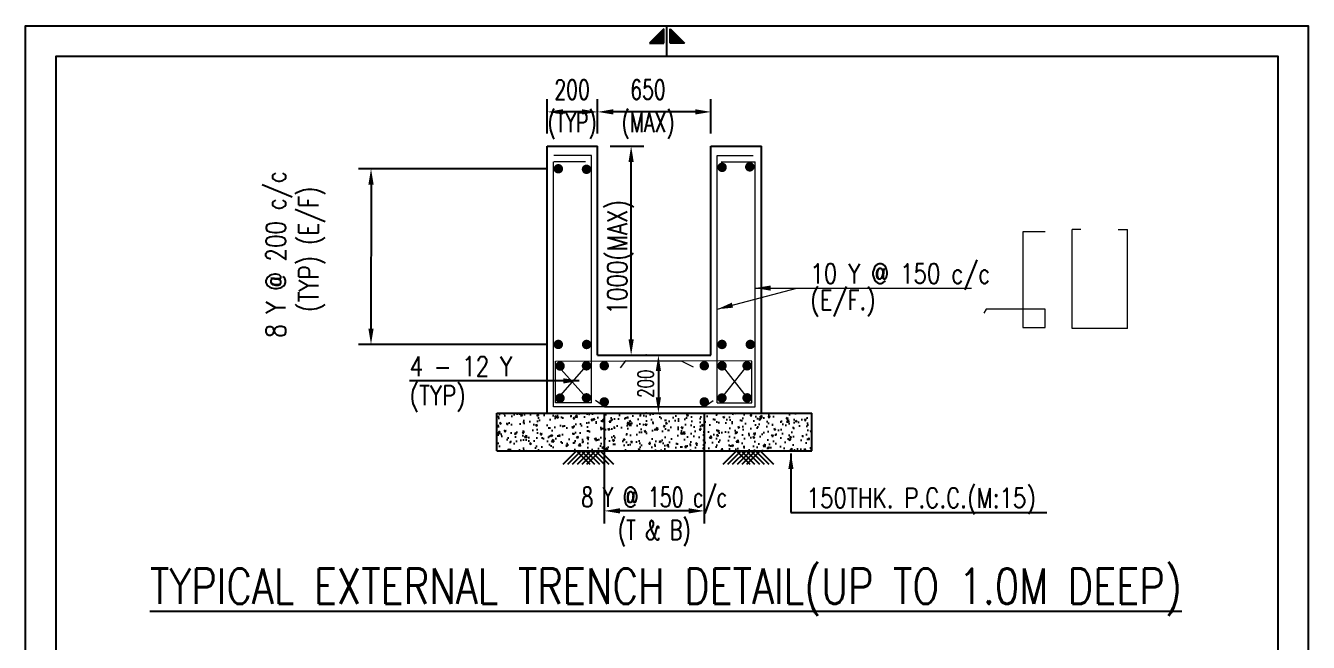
# Model space of a CAD drawing. Header units: inches. Extents: x 244185 to 267108, y -320530 to -288109.
# Drawn here: x 244185 to 267108, y -299133 to -288109 of the extents above; entities that cross this region are included whole.
import ezdxf
from ezdxf.enums import TextEntityAlignment as Align

# ---------------------------------------------------------------- set-up
doc = ezdxf.new("R2010")
doc.units = ezdxf.units.IN
doc.header["$MEASUREMENT"] = 0
doc.header["$PDMODE"] = 2
doc.linetypes.add('DASH', pattern=[0.35, 0.25, -0.1])
doc.layers.add('DIM', color=7, linetype='Continuous', lineweight=13)
doc.layers.add('PL-DRAIN CHANNEL', color=190, linetype='Continuous', lineweight=5)
for name, color, linetype in [('P.C.C.', 8, 'Continuous'), ('PCC', 8, 'Continuous'), ('PNA', 8, 'Continuous'), ('S- PILE CAP', 4, 'Continuous'), ('S-COLUMN', 1, 'Continuous'), ('S-COLUMN SIZES', 2, 'Continuous'), ('S-CONCRET LINE', 4, 'Continuous'), ('S-DIM-1', 5, 'Continuous'), ('S-P.C.C.', 8, 'Continuous'), ('S-PCC', 9, 'Continuous'), ('S-TEXT-1', 4, 'Continuous'), ('S-TITLE', 6, 'Continuous'), ('text', 7, 'Continuous'), ('TEXT (SHEET)', 4, 'Continuous')]:
    doc.layers.add(name, color=color, linetype=linetype)
doc.styles.add('ROMANS', font='simplex.shx', dxfattribs={"width": 0.7})
doc.dimstyles.new('dim100', dxfattribs={"dimtxt": 250, "dimasz": 250, "dimexe": 200, "dimexo": 200, "dimgap": 100, "dimtad": 1, "dimdec": 0, "dimzin": 0, "dimdsep": 46, "dimtxsty": 'ROMANS', "dimcen": 0, "dimclrd": 5, "dimclre": 5, "dimclrt": 4, "dimadec": 0, "dimazin": 0, "dimtfac": 1, "dimtdec": 0, "dimtix": 1, "dimtofl": 0, "dimtmove": 2, "dimatfit": 3, "dimfxl": 0, "dimtolj": 1, "dimtzin": 0, "dimlwd": -1, "dimlwe": -1, "dimarcsym": 0})
doc.dimstyles.new('dim25', dxfattribs={"dimtxt": 250, "dimasz": 250, "dimexe": 200, "dimexo": 200, "dimgap": 100, "dimtad": 1, "dimdec": 0, "dimlfac": 0.25, "dimzin": 0, "dimdsep": 46, "dimtxsty": 'ROMANS', "dimcen": 0, "dimclrd": 5, "dimclre": 5, "dimclrt": 4, "dimadec": 0, "dimazin": 0, "dimtfac": 1, "dimtdec": 0, "dimtix": 1, "dimtofl": 0, "dimtmove": 2, "dimatfit": 3, "dimfxl": 0, "dimtolj": 1, "dimtzin": 0, "dimlwd": -1, "dimlwe": -1, "dimarcsym": 0})
doc.dimstyles.new('dim33.33', dxfattribs={"dimtxt": 250, "dimasz": 250, "dimexe": 200, "dimexo": 200, "dimgap": 100, "dimtad": 1, "dimdec": 0, "dimlfac": 0.333331, "dimzin": 0, "dimdsep": 46, "dimtxsty": 'ROMANS', "dimcen": 0, "dimclrd": 5, "dimclre": 5, "dimclrt": 4, "dimadec": 0, "dimazin": 0, "dimtfac": 1, "dimtdec": 0, "dimtix": 1, "dimtofl": 0, "dimtmove": 2, "dimatfit": 3, "dimfxl": 0, "dimtolj": 1, "dimtzin": 0, "dimlwd": -1, "dimlwe": -1, "dimarcsym": 0})
doc.dimstyles.new('dim50', dxfattribs={"dimtxt": 250, "dimasz": 250, "dimexe": 200, "dimexo": 200, "dimgap": 100, "dimtad": 1, "dimdec": 0, "dimlfac": 0.5, "dimzin": 0, "dimdsep": 46, "dimtxsty": 'ROMANS', "dimcen": 0, "dimclrd": 5, "dimclre": 5, "dimclrt": 4, "dimadec": 0, "dimazin": 0, "dimtfac": 1, "dimtdec": 0, "dimtix": 1, "dimtofl": 0, "dimtmove": 2, "dimatfit": 3, "dimfxl": 0, "dimtolj": 1, "dimtzin": 0, "dimlwd": -1, "dimlwe": -1, "dimarcsym": 0})

# ---------------------------------------------------------------- blocks, each defined once
blk = doc.blocks.new('MID')
at = {"layer": 'text'}
for p, q in [((8.94, 1.07), (4.27, 5.74)), ((4.27, 5.74), (4.27, 1.07)), ((0, 0), (10, 0)), ((4.27, 1.07), (8.94, 1.07)), ((8.94, -1.07), (4.27, -5.74)), ((4.27, -1.07), (8.94, -1.07)), ((4.27, -5.74), (4.27, -1.07))]:
    blk.add_line(p, q, dxfattribs=at)
for points in [[(4.27, 5.74), (8.94, 1.07), (4.27, 1.07)], [(4.27, -5.74), (8.94, -1.07), (4.27, -1.07)]]:
    blk.add_solid(points, dxfattribs=at)
blk = doc.blocks.new('A4')
at = {"layer": 'PNA', "color": 4}
blk.add_lwpolyline([(261008, -3862), (241268, -3862), (241268, 24056), (261008, 24056)], close=True, dxfattribs=at)
at = {"layer": 'PNA', "color": 3}
blk.add_lwpolyline([(260538, -3392), (241738, -3392), (241738, 23586), (260538, 23586)], close=True, dxfattribs=at)
at = {"layer": 'TEXT (SHEET)', "color": 4, "xscale": -47, "yscale": 47, "zscale": 47, "rotation": 270}
blk.add_blockref('MID', (251138, 23586), dxfattribs=at)
blk = doc.blocks.new('*D266')
at = {"layer": 'Defpoints', "color": 0}
for p in [(6083, 6397), (6615, 6397), (6083, 3077)]:
    blk.add_point(p, dxfattribs=at)
at = {"layer": 'S-DIM-1', "color": 5, "linetype": 'ByBlock', "ltscale": 20}
for p, q in [((6283, 6397), (6815, 6397)), ((6615, 3327), (6615, 6147)), ((6283, 3077), (6815, 3077))]:
    blk.add_line(p, q, dxfattribs=at)
at = {"layer": 'S-DIM-1', "color": 5}
for points in [[(6656, 6147), (6573, 6147), (6615, 6397)], [(6573, 3327), (6656, 3327), (6615, 3077)]]:
    blk.add_solid(points, dxfattribs=at)
at = {"layer": 'S-DIM-1', "color": 4, "lineweight": -2, "insert": (6445, 4634), "char_height": 300, "attachment_point": 5, "rotation": 90, "style": 'ROMANS'}
blk.add_mtext('\\A1;\\H1.0417x;\\W0.8;1000(MAX)', dxfattribs=at)
blk = doc.blocks.new('*D267')
at = {"layer": 'Defpoints', "color": 0}
for p in [(5282, 6943), (5282, 6397), (6083, 6397)]:
    blk.add_point(p, dxfattribs=at)
at = {"layer": 'S-DIM-1', "color": 5, "linetype": 'ByBlock', "ltscale": 20}
for p, q in [((5282, 6597), (5282, 7143)), ((6083, 6597), (6083, 7143)), ((5833, 6943), (5532, 6943))]:
    blk.add_line(p, q, dxfattribs=at)
at = {"layer": 'S-DIM-1', "color": 5}
for points in [[(5532, 6985), (5532, 6901), (5282, 6943)], [(5833, 6901), (5833, 6985), (6083, 6943)]]:
    blk.add_solid(points, dxfattribs=at)
at = {"layer": 'S-DIM-1', "color": 4, "lineweight": -2, "insert": (5677, 6985), "char_height": 250, "attachment_point": 5, "style": 'ROMANS'}
blk.add_mtext('\\A1;\\H1.25x;200\\P(TYP)', dxfattribs=at)
blk = doc.blocks.new('*D268')
at = {"layer": 'Defpoints', "color": 0}
for p in [(7061, 3077), (7048, 2157), (7061, 2157)]:
    blk.add_point(p, dxfattribs=at)
at = {"layer": 'S-COLUMN', "color": 5}
for p, q in [((6861, 3077), (6848, 3077)), ((7048, 2827), (7048, 2407)), ((6861, 2157), (6848, 2157))]:
    blk.add_line(p, q, dxfattribs=at)
for points in [[(7089, 2827), (7006, 2827), (7048, 3077)], [(7006, 2407), (7089, 2407), (7048, 2157)]]:
    blk.add_solid(points, dxfattribs=at)
at = {"layer": 'S-COLUMN', "color": 4, "insert": (6845, 2624), "char_height": 250, "attachment_point": 5, "rotation": 90, "style": 'ROMANS'}
blk.add_mtext('\\A1;{\\A1;200}', dxfattribs=at)
blk = doc.blocks.new('*D269')
at = {"layer": 'Defpoints', "color": 0}
for p in [(6188, 2335), (7777, 2335), (6188, 603)]:
    blk.add_point(p, dxfattribs=at)
at = {"layer": 'S-DIM-1', "color": 5}
for p, q in [((6188, 2135), (6188, 403)), ((7777, 2135), (7777, 403)), ((7527, 603), (6438, 603))]:
    blk.add_line(p, q, dxfattribs=at)
for points in [[(6438, 645), (6438, 561), (6188, 603)], [(7527, 561), (7527, 645), (7777, 603)]]:
    blk.add_solid(points, dxfattribs=at)
at = {"layer": 'S-DIM-1', "color": 4, "insert": (6982, 509), "char_height": 250, "attachment_point": 5, "style": 'ROMANS'}
blk.add_mtext('\\A1;{\\H1.25x;8 Y @ 150 c/c \\P(T & B)}', dxfattribs=at)
blk = doc.blocks.new('*D270')
at = {"layer": 'Defpoints', "color": 0}
for p in [(5459, 6039), (2482, 3249), (5458, 3248)]:
    blk.add_point(p, dxfattribs=at)
at = {"layer": 'S-DIM-1', "color": 5, "linetype": 'ByBlock', "ltscale": 20}
for p, q in [((5259, 6039), (2283, 6040)), ((2483, 5789), (2482, 3499)), ((5258, 3248), (2282, 3249))]:
    blk.add_line(p, q, dxfattribs=at)
at = {"layer": 'S-DIM-1', "color": 5}
for points in [[(2524, 5789), (2441, 5789), (2483, 6039)], [(2441, 3499), (2524, 3499), (2482, 3249)]]:
    blk.add_solid(points, dxfattribs=at)
at = {"layer": 'S-DIM-1', "color": 4, "lineweight": -2, "insert": (1283, 4678), "char_height": 300, "attachment_point": 5, "rotation": 89.9887, "style": 'ROMANS'}
blk.add_mtext('\\A1;{\\H1.0417x;\\W0.8;8 Y @ 200 c/c\\P (TYP) (E/F)}', dxfattribs=at)
blk = doc.blocks.new('*D271')
at = {"layer": 'Defpoints', "color": 0}
for p in [(6082, 6943), (6082, 6397), (7883, 6401)]:
    blk.add_point(p, dxfattribs=at)
at = {"layer": 'S-DIM-1', "color": 5, "linetype": 'ByBlock', "ltscale": 20}
for p, q in [((6082, 6597), (6082, 7143)), ((7883, 6601), (7883, 7143)), ((7633, 6943), (6332, 6943))]:
    blk.add_line(p, q, dxfattribs=at)
at = {"layer": 'S-DIM-1', "color": 5}
for points in [[(6332, 6985), (6332, 6901), (6082, 6943)], [(7633, 6901), (7633, 6985), (7883, 6943)]]:
    blk.add_solid(points, dxfattribs=at)
at = {"layer": 'S-DIM-1', "color": 4, "lineweight": -2, "insert": (6882, 6985), "char_height": 250, "attachment_point": 5, "style": 'ROMANS'}
blk.add_mtext('\\A1;\\H1.25x;650\\P(MAX)', dxfattribs=at)
blk = doc.blocks.new('UU')
at = {"layer": 'PL-DRAIN CHANNEL', "color": 5, "linetype": 'ByBlock', "ltscale": 20}
for p, q in [((268787, -307125, -246), (268787, -300687, -275)), ((269355, -300687, -268), (268787, -300687, -275)), ((271782, -300687, -266), (272386, -300687, -273)), ((272388, -307125, -246), (272387, -300687, -273)), ((272388, -307125, -343), (268787, -307125, -343))]:
    blk.add_line(p, q, dxfattribs=at)
blk = doc.blocks.new('A$C19C17BC2')
at = {"layer": 'PCC'}
h = blk.add_hatch(dxfattribs=at)
h.set_pattern_fill('AR-CONC', color=8, scale=40, style=0)
h.set_pattern_definition([(50, (-4114320.65, 982339.54), (286.904073, -25.100854), [30, -330]), (355, (-4114320.65, 982339.54), (-55.500533, 300.876853), [24, -264]), (100.4514, (-4114296.74, 982337.45), (231.403753, 275.775817), [25.496076, -280.456845]), (46.1842, (-4114320.65, 982419.54), (426.89642, -66.207606), [45, -495]), (96.6356, (-4114285.08, 982414.02), (373.865082, 389.64715), [38.244115, -420.6852]), (351.1842, (-4114320.65, 982419.54), (373.86478, 389.64744), [36, -396]), (21, (-4114280.65, 982399.54), (238.762821, -161.047556), [30, -330]), (326, (-4114280.65, 982399.54), (97.326133, 290.060018), [24, -264]), (71.4514, (-4114260.76, 982386.12), (336.089051, 129.012199), [25.496076, -280.456845]), (37.5, (-4114320.65, 982339.54), (4.8639421, 133.1575415), [0, -260.8, 0, -268, 0, -265]), (7.5, (-4114320.65, 982339.54), (105.227815, 157.7646848), [0, -152.8, 0, -254.8, 0, -101]), (327.5, (-4114409.85, 982339.54), (213.5289745, -9.0219487), [0, -100, 0, -312, 0, -414]), (317.5, (-4114449.85, 982339.54), (233.274468, 40.041993), [0, -130, 0, -207.2, 0, -294])])
h.paths.add_polyline_path([(9483, 2157), (4482, 2157), (4482, 1557), (9483, 1557)])
at = {"layer": 'P.C.C.'}
for points, elevation in [([(5535.5, 1344.9), (5747.7, 1557), (5959.8, 1344.9)], -6), ([(5610.5, 1344.9), (5822.7, 1557), (6034.8, 1344.9)], -6), ([(5685.5, 1344.9), (5897.7, 1557), (6109.8, 1344.9)], -6), ([(5760.5, 1344.9), (5972.7, 1557), (6184.8, 1344.9)], -6), ([(5835.5, 1344.9), (6047.7, 1557), (6259.8, 1344.9)], -6), ([(5910.5, 1344.9), (6122.7, 1557), (6334.8, 1344.9)], -6), ([(8077.5, 1344.9), (8289.7, 1557), (8501.8, 1344.9)], 4.5), ([(8152.5, 1344.9), (8364.7, 1557), (8576.8, 1344.9)], 4.5), ([(8227.5, 1344.9), (8439.7, 1557), (8651.8, 1344.9)], 4.5), ([(8302.5, 1344.9), (8514.7, 1557), (8726.8, 1344.9)], 4.5), ([(8377.5, 1344.9), (8589.7, 1557), (8801.8, 1344.9)], 4.5), ([(8452.5, 1344.9), (8664.7, 1557), (8876.8, 1344.9)], 4.5)]:
    blk.add_lwpolyline(points, dxfattribs=dict(at, elevation=elevation))
at = {"layer": 'PL-DRAIN CHANNEL', "color": 5, "linetype": 'ByBlock', "ltscale": 20}
for p, q in [((5382.5, 2257, 9), (5382.9, 6148.2, -17.1)), ((5982.8, 6248.2, -9.5), (5384.2, 6248.2, -17.1)), ((5889.2, 6148.2, -10.7), (5384.2, 6148.2, -17.1)), ((5982.8, 2320.3, -9.5), (5982.8, 6248.2, -9.5)), ((7982.8, 2320.3, -9.5), (7982.8, 6248.2, -7.4)), ((7982.8, 6248.2, -7.4), (8550.9, 6248.2, -15)), ((8045.9, 6148.2, -8.6), (8582.7, 6148.2, -15.4)), ((8583.2, 2257, 9), (8582.7, 6148.2, -15.4)), ((5457.4, 2394, -665.5), (5905.3, 2908.4, -682.2)), ((5458.1, 2904.8, -665.5), (5905.1, 2399.1, -682.2)), ((8057.7, 2396.8, -682.2), (8456.9, 2908.4, -682.2)), ((8058.4, 2907.7, -682.2), (8456.7, 2399.1, -682.2)), ((7773, 2257, -77.1), (5382.5, 2257, -77.1)), ((6192.7, 2257, -77.1), (6048.5, 2356.1, -682.2)), ((6192.7, 2257, -77.1), (8583.2, 2257, -77.1)), ((7773, 2257, -77.1), (7917.1, 2356.1, -682.2))]:
    blk.add_line(p, q, dxfattribs=at)
at = {"layer": 'PL-DRAIN CHANNEL', "color": 5, "linetype": 'ByBlock', "ltscale": 20, "const_width": 75}
for points, elevation in [([(5421, 6038.9, 1), (5496, 6038.9, 1)], -682.2), ([(8097.5, 6061.4, -1), (8022.5, 6061.4, -1)], -680.2), ([(8536.9, 6069.3, -1), (8461.9, 6069.3, -1)], -680.2), ([(5868.2, 6031, 1), (5943.2, 6031, 1)], -682.2), ([(5420.5, 3248, 1), (5495.5, 3248, 1)], -682.2), ([(5869.7, 3247.3, 1), (5944.7, 3247.3, 1)], -682.2), ([(8095.9, 3247.3, -1), (8020.9, 3247.3, -1)], -682.2), ([(8545.2, 3248, -1), (8470.2, 3248, -1)], -682.2), ([(5523.1, 2904.8, -1), (5448.1, 2904.8, -1)], -665.5), ([(5942.8, 2908.4, -1), (5867.8, 2908.4, -1)], -682.2), ([(6225.5, 2909.4, -1), (6150.5, 2909.4, -1)], -682.2), ([(7814.2, 2909.4, -1), (7739.2, 2909.4, -1)], -682.2), ([(8095.9, 2907.7, -1), (8020.9, 2907.7, -1)], -682.2), ([(8494.4, 2908.4, -1), (8419.4, 2908.4, -1)], -682.2), ([(5522.4, 2394, -1), (5447.4, 2394, -1)], -665.5), ([(5942.6, 2399.1, -1), (5867.6, 2399.1, -1)], -682.2), ([(8095.2, 2396.8, -1), (8020.2, 2396.8, -1)], -682.2), ([(8494.2, 2399.1, -1), (8419.2, 2399.1, -1)], -682.2), ([(6225.6, 2334.8, -1), (6150.6, 2334.8, -1)], -682.2), ([(7814.3, 2334.8, -1), (7739.3, 2334.8, -1)], -682.2)]:
    blk.add_lwpolyline(points, format="xyb", close=True, dxfattribs=dict(at, elevation=elevation))
at = {"layer": 'PL-DRAIN CHANNEL', "color": 5, "linetype": 'ByBlock', "ltscale": 20}
for points, elevation in [([(13194.3, 5039.2), (12837.5, 5039.2), (12837.5, 3519.1), (13194.3, 3519.1), (13194.3, 3808.6), (12255.9, 3808.6), (12219.1, 3742.9)], -682.2), ([(5982.8, 2320.3), (5412.8, 2317.5), (5412.8, 2981.8), (7408.7, 2984.7), (7602.8, 2892.7)], -9.5), ([(7982.8, 2320.3), (8534.4, 2320.3), (8534.4, 2981.8), (6522.9, 2984.7), (6439.8, 2876.7)], -9.5)]:
    blk.add_lwpolyline(points, dxfattribs=dict(at, elevation=elevation))
at = {"layer": 'S-CONCRET LINE', "color": 4, "ltscale": 500}
for p, q in [((5282.1, 2157, -9.5), (5282.4, 6397.1, -701.2)), ((5282.4, 6397.1, -701.2), (6082.8, 6397.1, -9.5)), ((6082.8, 3077, -9.5), (6082.8, 6397.1, -9.5)), ((7882.8, 3077, -9.5), (7882.8, 6397.1, 663.3)), ((7882.8, 6397.1, -9.5), (8683.2, 6397.1, 682.2)), ((8683.2, 2157, 9.5), (8683.2, 6397.1, 682.2)), ((6082.8, 3077, -9.5), (7882.8, 3077, -9.5)), ((4482, 2157, -12.8), (9483, 2157, 7.8)), ((5282.1, 2157, -9.5), (8683.2, 2157, 9.5))]:
    blk.add_line(p, q, dxfattribs=at)
at = {"layer": 'S-P.C.C.', "linetype": 'DASH', "ltscale": 400}
blk.add_line((5282.4, 6397.1, -28.4), (6082.8, 6397.1, -9.5), dxfattribs=at)
at = {"layer": 'S-PCC', "color": 8}
for p, q in [((4482, 2157, -12.8), (9483, 2157, 7.8)), ((4482, 1557, -8.5), (4482, 2157, -9.6)), ((9483.1, 1557, -0.4), (9483, 2157, -2.8)), ((4482, 1557, -12.8), (9483.1, 1557, 7.8))]:
    blk.add_line(p, q, dxfattribs=at)
at = {"layer": 'S-TEXT-1', "style": 'ROMANS', "width": 0.8}
for s, p in [('10 Y @ 150 c/c', (9460.5, 4374.2, -682.2)), ('(E/F.)', (9460.5, 3954.1, -682.2)), ('4 - 12 Y', (3095.7, 2900.2, -682.2)), ('(TYP)', (3095.7, 2437.7, -682.2))]:
    blk.add_text(s, height=312.5, dxfattribs=at).set_placement(p, align=Align.MIDDLE_LEFT)
blk.add_text('150THK. P.C.C.(M:15)', height=312.5, dxfattribs=at).set_placement((11221.9, 653.8, -682.2), align=Align.CENTER)
at = {"layer": 'S-TITLE', "style": 'ROMANS', "width": 0.8}
blk.add_text('%%UTYPICAL EXTERNAL TRENCH DETAIL(UP TO 1.0M DEEP)', height=562.5, dxfattribs=at).set_placement((7167.6, -594.9), align=Align.MIDDLE_CENTER)
at = {"layer": 'S-COLUMN'}
dim = blk.add_linear_dim(base=(7047.6, 2157, -682.2), p1=(7061.4, 3077, -9.5), p2=(7061.3, 2157, 0.4), angle=90, text='{\\A1;200}', dimstyle='dim100', override={"dimtmove": 1}, dxfattribs=at)
dim.commit()
dim.dimension.update_dxf_attribs({"geometry": '*D268', "text_midpoint": (7069.5, 2623.7, -682.2), "dimtype": 128})
at = {"layer": 'S-DIM-1', "linetype": 'ByBlock', "lineweight": -2, "ltscale": 20}
for base, p1, p2, text, picture, middle in [((5281.6, 6943, -682.2), (6082.8, 6397.1, -9.5), (5281.6, 6397, -77.1), '\\H1.25x;200\\P(TYP)', '*D267', (5677, 6397.1, -682.2)), ((6082, 6943, 9.5), (7882.8, 6400.8, 664), (6082, 6397, 614.6), '\\H1.25x;650\\P(MAX)', '*D271', (6882, 6397.1, 9.5))]:
    dim = blk.add_linear_dim(base=base, p1=p1, p2=p2, text=text, dimstyle='dim25', override={"dimtxsty": 'ROMANS', "dimtmove": 1}, dxfattribs=at)
    dim.commit()
    dim.dimension.update_dxf_attribs({"geometry": picture, "text_midpoint": middle, "dimtype": 128})
for base, p1, p2, angle, text, override, picture, middle, dimtype in [((6614.8, 6397.1, -682.2), (6082.8, 3077, -9.5), (6082.8, 6397.1, -9.5), 90, '\\H1.0417x;\\W0.8;1000(MAX)', {"dimtxt": 300, "dimtxsty": 'ROMANS', "dimtmove": 1}, '*D266', (6782.8, 4634.4, -682.2), 128), ((2482.2, 3248.6, -682.2), (5458.5, 6038.9, -682.2), (5458, 3248, -682.2), 269.98872, '{\\H1.0417x;\\W0.8;8 Y @ 200 c/c\\X (TYP) (E/F)}', {"dimtxt": 300, "dimtmove": 1, "dimfxl": 0.18, "dimarcsym": 1}, '*D270', (1908.7, 4677.6, -682.2), 129)]:
    dim = blk.add_linear_dim(base=base, p1=p1, p2=p2, angle=angle, text=text, dimstyle='dim100', override=override, dxfattribs=at)
    dim.commit()
    dim.dimension.update_dxf_attribs({"geometry": picture, "text_midpoint": middle, "dimtype": dimtype})
at = {"layer": 'S-DIM-1'}
dim = blk.add_linear_dim(base=(6188.1, 603.1, -682.2), p1=(7776.8, 2334.8, -682.2), p2=(6188.1, 2334.8, -682.2), angle=180, text='{\\H1.25x;8 Y @ 150 c/c \\P(T & B)}', dimstyle='dim50', override={"dimtmove": 1}, dxfattribs=at)
dim.commit()
dim.dimension.update_dxf_attribs({"geometry": '*D269', "text_midpoint": (6982.5, -108.7, -682.2), "dimtype": 129})
at = {"layer": 'DIM', "color": 5, "linetype": 'ByBlock', "ltscale": 20}
for points in [[(7982.8, 3807.6, -682.2), (9247.7, 4143.1, -682.2)], [(8583, 4143.7, -682.2), (12022.4, 4140.6, -682.2)]]:
    blk.add_leader(points, dimstyle='dim33.33', dxfattribs=at)
at = {"layer": 'S-COLUMN'}
blk.add_leader([(9152.8, 1516.8, -682.2), (9152.8, 578.8, -682.2), (13215.9, 578.8, -682.2)], dimstyle='dim100', override={"dimgap": 100, "dimtad": 0}, dxfattribs=at)
at = {"layer": 'S-COLUMN SIZES', "color": 6}
blk.add_leader([(5789.8, 2669, -77.1), (3095.7, 2669, -77.1)], dimstyle='dim100', override={"dimgap": 100, "dimtad": 0, "dimfxl": 0.1, "dimarcsym": 1}, dxfattribs=at)

msp = doc.modelspace()

# ---------------------------------------------------------------- block references
at = {"xscale": 1.161290323361754, "yscale": 1.161290323361754, "zscale": 1.161290323361754}
msp.add_blockref('A4', (-35998.1, -316045.4, 0), dxfattribs=at)
at = {"layer": 'S- PILE CAP', "color": 5}
for name, p, xscale, yscale, zscale in [('A$C19C17BC2', (247564, -297461.3, -255.8), 1.125, 1.125, 1.125), ('UU', (188972.1, -209064, 70), 0.275, 0.275, 0.275)]:
    msp.add_blockref(name, p, dxfattribs=dict(at, xscale=xscale, yscale=yscale, zscale=zscale))

doc.saveas('drawing.dxf')
